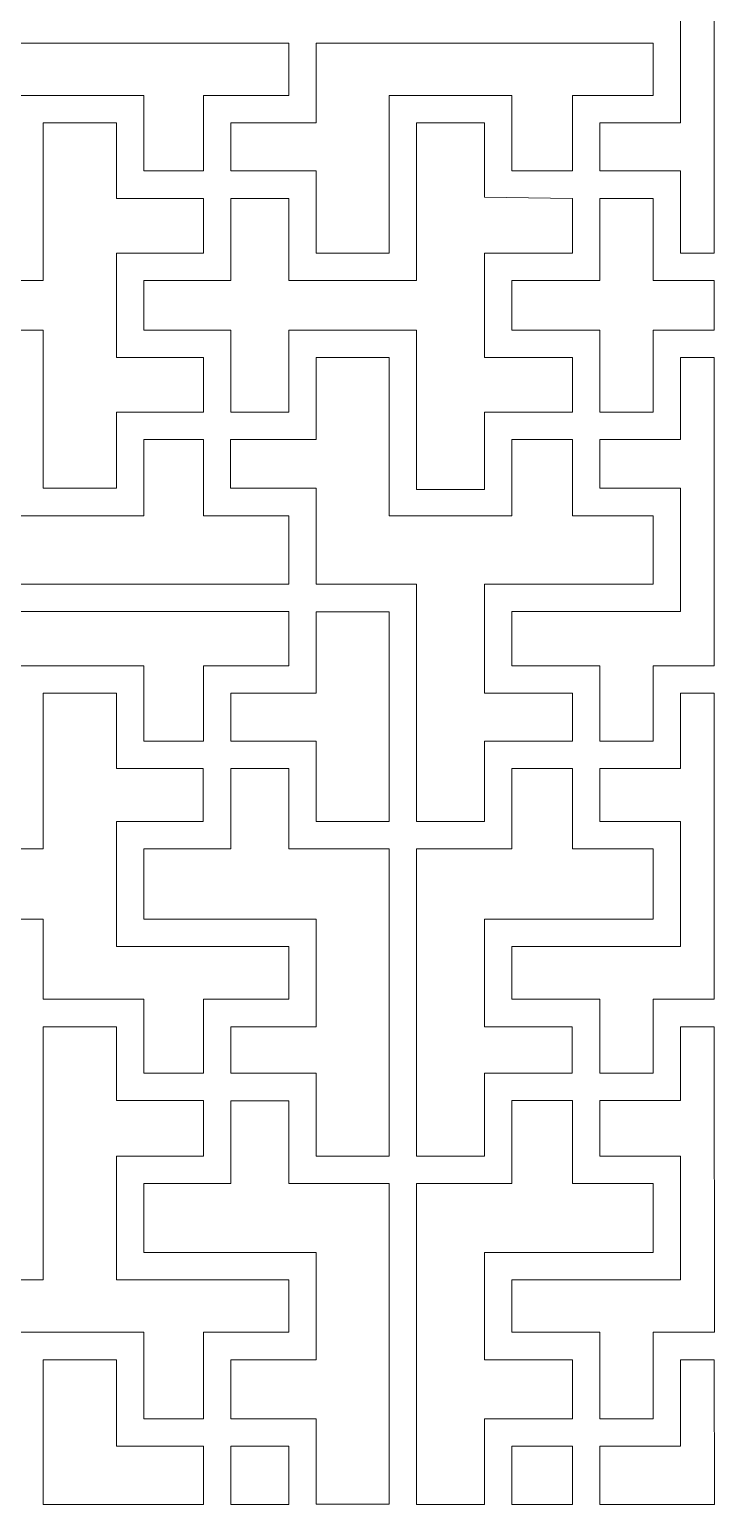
# Model space of a CAD drawing. Header units: centimetres. Extents: x -116 to 116, y -97 to 97.
# Drawn here: x -47.9 to -2.9, y -96.9 to 0 of the extents above; entities that cross this region are included whole.
import ezdxf

# ---------------------------------------------------------------- set-up
doc = ezdxf.new("R2010")
doc.units = ezdxf.units.CM
doc.header["$MEASUREMENT"] = 0
doc.layers.add('layer 1', color=7, linetype='Continuous')

msp = doc.modelspace()

# ---------------------------------------------------------------- linework, layer by layer
at = {"layer": 'layer 1', "color": 114, "lineweight": 9}
for points in [[(-34.66418, -96.86227), (-30.8483, -96.86227), (-30.8483, -93.03443), (-34.66418, -93.03443), (-34.66418, -96.86227)], [(-16.19037, -96.86227), (-12.21935, -96.86227), (-12.21935, -93.03363), (-16.19037, -93.03363), (-16.19037, -96.86227)]]:
    msp.add_lwpolyline(points, close=True, dxfattribs=at)
for points, knots in [([(-2.89913, -14.68334), (-2.89913, -14.68334), (-5.11092, -14.68334), (-5.11092, -14.68334), (-5.11092, -14.68334), (-5.11092, -14.68334), (-5.11087, -9.28919), (-5.11087, -9.28919), (-5.11087, -9.28919), (-5.11087, -9.28919), (-10.41869, -9.28919), (-10.41869, -9.28919), (-10.41869, -9.28919), (-10.41869, -9.28919), (-10.41869, -6.12421), (-10.41869, -6.12421), (-10.41869, -6.12421), (-10.41869, -6.12421), (-5.11088, -6.12421), (-5.11088, -6.12421), (-5.11088, -6.12421), (-5.11088, -6.12421), (-5.11088, 6.12421), (-5.11088, 6.12421), (-5.11088, 6.12421), (-5.11088, 6.12421), (-10.41869, 6.12421), (-10.41869, 6.12421), (-10.41869, 6.12421), (-10.41869, 6.12421), (-10.41869, 9.28919), (-10.41869, 9.28919), (-10.41869, 9.28919), (-10.41869, 9.28919), (-5.11087, 9.28919), (-5.11087, 9.28919), (-5.11087, 9.28919), (-5.11087, 9.28919), (-5.11092, 14.68334), (-5.11092, 14.68334), (-5.11092, 14.68334), (-5.11092, 14.68334), (-2.89913, 14.68334), (-2.89913, 14.68334), (-2.89913, 14.68334), (-2.89913, 14.68334), (-2.89913, -14.68334), (-2.89913, -14.68334)], [0, 0, 0, 0, 0.07692308, 0.07692308, 0.07692308, 0.07692308, 0.15384615, 0.15384615, 0.15384615, 0.15384615, 0.23076923, 0.23076923, 0.23076923, 0.23076923, 0.30769231, 0.30769231, 0.30769231, 0.30769231, 0.38461538, 0.38461538, 0.38461538, 0.38461538, 0.46153846, 0.46153846, 0.46153846, 0.46153846, 0.53846154, 0.53846154, 0.53846154, 0.53846154, 0.61538462, 0.61538462, 0.61538462, 0.61538462, 0.69230769, 0.69230769, 0.69230769, 0.69230769, 0.76923077, 0.76923077, 0.76923077, 0.76923077, 0.84615385, 0.84615385, 0.84615385, 0.84615385, 1, 1, 1, 1]), ([(-40.38308, -4.32546), (-40.38308, -4.32546), (-40.38308, -9.29035), (-40.38308, -9.29035), (-40.38308, -9.29035), (-40.38308, -9.29035), (-36.46489, -9.29035), (-36.46489, -9.29035), (-36.46489, -9.29035), (-36.46489, -9.29035), (-36.46489, -4.32546), (-36.46489, -4.32546), (-36.46489, -4.32546), (-36.46489, -4.32546), (-30.8483, -4.32546), (-30.8483, -4.32546), (-30.8483, -4.32546), (-30.8483, -4.32546), (-30.8483, -0.90215), (-30.8483, -0.90215), (-30.8483, -0.90215), (-30.8483, -0.90215), (-53.34497, -0.9), (-53.34497, -0.9), (-53.34497, -0.9), (-53.34497, -0.9), (-53.34497, -6.12422), (-53.34497, -6.12422), (-53.34497, -6.12422), (-53.34497, -6.12422), (-58.22515, -6.12421), (-58.22515, -6.12421), (-58.22515, -6.12421), (-58.22515, -6.12421), (-58.22515, -9.28967), (-58.22515, -9.28967), (-58.22515, -9.28967), (-58.22515, -9.28967), (-53.34467, -9.28967), (-53.34467, -9.28967), (-53.34467, -9.28967), (-53.34467, -9.28967), (-53.34497, -14.68383), (-53.34497, -14.68383), (-53.34497, -14.68383), (-53.34497, -14.68383), (-48.79451, -14.68383), (-48.79451, -14.68383), (-48.79451, -14.68383), (-48.79451, -14.68383), (-48.79452, -4.32546), (-48.79452, -4.32546), (-48.79452, -4.32546), (-48.79452, -4.32546), (-40.38308, -4.32546), (-40.38308, -4.32546)], [0, 0, 0, 0, 0.06666667, 0.06666667, 0.06666667, 0.06666667, 0.13333333, 0.13333333, 0.13333333, 0.13333333, 0.2, 0.2, 0.2, 0.2, 0.26666667, 0.26666667, 0.26666667, 0.26666667, 0.33333333, 0.33333333, 0.33333333, 0.33333333, 0.4, 0.4, 0.4, 0.4, 0.46666667, 0.46666667, 0.46666667, 0.46666667, 0.53333333, 0.53333333, 0.53333333, 0.53333333, 0.6, 0.6, 0.6, 0.6, 0.66666667, 0.66666667, 0.66666667, 0.66666667, 0.73333333, 0.73333333, 0.73333333, 0.73333333, 0.8, 0.8, 0.8, 0.8, 0.86666667, 0.86666667, 0.86666667, 0.86666667, 1, 1, 1, 1]), ([(-29.04709, -9.29035), (-29.04709, -9.29035), (-29.04709, -14.68383), (-29.04709, -14.68383), (-29.04709, -14.68383), (-29.04709, -14.68383), (-24.25603, -14.68383), (-24.25603, -14.68383), (-24.25603, -14.68383), (-24.25603, -14.68383), (-24.25604, -4.32546), (-24.25604, -4.32546), (-24.25604, -4.32546), (-24.25604, -4.32546), (-16.19037, -4.32546), (-16.19037, -4.32546), (-16.19037, -4.32546), (-16.19037, -4.32546), (-16.19048, -9.29035), (-16.19048, -9.29035), (-16.19048, -9.29035), (-16.19048, -9.29035), (-12.2188, -9.29035), (-12.2188, -9.29035), (-12.2188, -9.29035), (-12.2188, -9.29035), (-12.2188, -4.32546), (-12.2188, -4.32546), (-12.2188, -4.32546), (-12.2188, -4.32546), (-6.91108, -4.32546), (-6.91108, -4.32546), (-6.91108, -4.32546), (-6.91108, -4.32546), (-6.91108, -0.9), (-6.91108, -0.9), (-6.91108, -0.9), (-6.91108, -0.9), (-29.04709, -0.9), (-29.04709, -0.9), (-29.04709, -0.9), (-29.04709, -0.9), (-29.04709, -6.12472), (-29.04709, -6.12472), (-29.04709, -6.12472), (-29.04709, -6.12472), (-34.6644, -6.12472), (-34.6644, -6.12472), (-34.6644, -6.12472), (-34.6644, -6.12472), (-34.6644, -9.29035), (-34.6644, -9.29035), (-34.6644, -9.29035), (-34.6644, -9.29035), (-29.04709, -9.29035), (-29.04709, -9.29035)], [0, 0, 0, 0, 0.06666667, 0.06666667, 0.06666667, 0.06666667, 0.13333333, 0.13333333, 0.13333333, 0.13333333, 0.2, 0.2, 0.2, 0.2, 0.26666667, 0.26666667, 0.26666667, 0.26666667, 0.33333333, 0.33333333, 0.33333333, 0.33333333, 0.4, 0.4, 0.4, 0.4, 0.46666667, 0.46666667, 0.46666667, 0.46666667, 0.53333333, 0.53333333, 0.53333333, 0.53333333, 0.6, 0.6, 0.6, 0.6, 0.66666667, 0.66666667, 0.66666667, 0.66666667, 0.73333333, 0.73333333, 0.73333333, 0.73333333, 0.8, 0.8, 0.8, 0.8, 0.86666667, 0.86666667, 0.86666667, 0.86666667, 1, 1, 1, 1]), ([(-42.18315, -25.12748), (-42.18315, -25.12748), (-36.46396, -25.12813), (-36.46396, -25.12813), (-36.46396, -25.12813), (-36.46396, -25.12813), (-36.46396, -21.53408), (-36.46396, -21.53408), (-36.46396, -21.53408), (-36.46396, -21.53408), (-42.18315, -21.53408), (-42.18315, -21.53408), (-42.18315, -21.53408), (-42.18315, -21.53408), (-42.18315, -14.68276), (-42.18315, -14.68276), (-42.18315, -14.68276), (-42.18315, -14.68276), (-36.46424, -14.68276), (-36.46424, -14.68276), (-36.46424, -14.68276), (-36.46424, -14.68276), (-36.46424, -11.08953), (-36.46424, -11.08953), (-36.46424, -11.08953), (-36.46424, -11.08953), (-42.18315, -11.08953), (-42.18315, -11.08953), (-42.18315, -11.08953), (-42.18315, -11.08953), (-42.18315, -6.12448), (-42.18315, -6.12448), (-42.18315, -6.12448), (-42.18315, -6.12448), (-46.99279, -6.12448), (-46.99279, -6.12448), (-46.99279, -6.12448), (-46.99279, -6.12448), (-46.99279, -16.48374), (-46.99279, -16.48374), (-46.99279, -16.48374), (-46.99279, -16.48374), (-55.14454, -16.48374), (-55.14454, -16.48374), (-55.14454, -16.48374), (-55.14454, -16.48374), (-55.14454, -11.09535), (-55.14454, -11.09535), (-55.14454, -11.09535), (-55.14454, -11.09535), (-58.22491, -11.09535), (-58.22491, -11.09535), (-58.22491, -11.09535), (-58.22491, -11.09535), (-58.22457, -16.48374), (-58.22457, -16.48374), (-58.22457, -16.48374), (-58.22457, -16.48374), (-63.99467, -16.48374), (-63.99467, -16.48374), (-63.99467, -16.48374), (-63.99467, -16.48374), (-63.99467, -19.73465), (-63.99467, -19.73465), (-63.99467, -19.73465), (-63.99467, -19.73465), (-58.22491, -19.73415), (-58.22491, -19.73415), (-58.22491, -19.73415), (-58.22491, -19.73415), (-58.22491, -25.13015), (-58.22491, -25.13015), (-58.22491, -25.13015), (-58.22491, -25.13015), (-55.14454, -25.13015), (-55.14454, -25.13015), (-55.14454, -25.13015), (-55.14454, -25.13015), (-55.14454, -19.73414), (-55.14454, -19.73414), (-55.14454, -19.73414), (-55.14454, -19.73414), (-46.99228, -19.73465), (-46.99228, -19.73465), (-46.99228, -19.73465), (-46.99228, -19.73465), (-46.99279, -30.12958), (-46.99279, -30.12958), (-46.99279, -30.12958), (-46.99279, -30.12958), (-42.18315, -30.12958), (-42.18315, -30.12958), (-42.18315, -30.12958), (-42.18315, -30.12958), (-42.18315, -25.12748), (-42.18315, -25.12748)], [0, 0, 0, 0, 0.04, 0.04, 0.04, 0.04, 0.08, 0.08, 0.08, 0.08, 0.12, 0.12, 0.12, 0.12, 0.16, 0.16, 0.16, 0.16, 0.2, 0.2, 0.2, 0.2, 0.24, 0.24, 0.24, 0.24, 0.28, 0.28, 0.28, 0.28, 0.32, 0.32, 0.32, 0.32, 0.36, 0.36, 0.36, 0.36, 0.4, 0.4, 0.4, 0.4, 0.44, 0.44, 0.44, 0.44, 0.48, 0.48, 0.48, 0.48, 0.52, 0.52, 0.52, 0.52, 0.56, 0.56, 0.56, 0.56, 0.6, 0.6, 0.6, 0.6, 0.64, 0.64, 0.64, 0.64, 0.68, 0.68, 0.68, 0.68, 0.72, 0.72, 0.72, 0.72, 0.76, 0.76, 0.76, 0.76, 0.8, 0.8, 0.8, 0.8, 0.84, 0.84, 0.84, 0.84, 0.88, 0.88, 0.88, 0.88, 0.92, 0.92, 0.92, 0.92, 1, 1, 1, 1]), ([(-17.99047, -11.00841), (-17.99047, -11.00841), (-12.22085, -11.08874), (-12.22085, -11.08874), (-12.22085, -11.08874), (-12.22085, -11.08874), (-12.22085, -14.68541), (-12.22085, -14.68541), (-12.22085, -14.68541), (-12.22085, -14.68541), (-17.99047, -14.68832), (-17.99047, -14.68832), (-17.99047, -14.68832), (-17.99047, -14.68832), (-17.99047, -21.53473), (-17.99047, -21.53473), (-17.99047, -21.53473), (-17.99047, -21.53473), (-12.21813, -21.53473), (-12.21813, -21.53473), (-12.21813, -21.53473), (-12.21813, -21.53473), (-12.21813, -25.12801), (-12.21813, -25.12801), (-12.21813, -25.12801), (-12.21813, -25.12801), (-17.99048, -25.12801), (-17.99048, -25.12801), (-17.99048, -25.12801), (-17.99048, -25.12801), (-17.99047, -30.19745), (-17.99047, -30.19745), (-17.99047, -30.19745), (-17.99047, -30.19745), (-22.45658, -30.19745), (-22.45658, -30.19745), (-22.45658, -30.19745), (-22.45658, -30.19745), (-22.45587, -19.73487), (-22.45587, -19.73487), (-22.45587, -19.73487), (-22.45587, -19.73487), (-30.84827, -19.73415), (-30.84827, -19.73415), (-30.84827, -19.73415), (-30.84827, -19.73415), (-30.85013, -25.12921), (-30.85013, -25.12921), (-30.85013, -25.12921), (-30.85013, -25.12921), (-34.66364, -25.12921), (-34.66364, -25.12921), (-34.66364, -25.12921), (-34.66364, -25.12921), (-34.66364, -19.73487), (-34.66364, -19.73487), (-34.66364, -19.73487), (-34.66364, -19.73487), (-40.38409, -19.73487), (-40.38409, -19.73487), (-40.38409, -19.73487), (-40.38409, -19.73487), (-40.38409, -16.4832), (-40.38409, -16.4832), (-40.38409, -16.4832), (-40.38409, -16.4832), (-34.66364, -16.4832), (-34.66364, -16.4832), (-34.66364, -16.4832), (-34.66364, -16.4832), (-34.66364, -11.08874), (-34.66364, -11.08874), (-34.66364, -11.08874), (-34.66364, -11.08874), (-30.85013, -11.08874), (-30.85013, -11.08874), (-30.85013, -11.08874), (-30.85013, -11.08874), (-30.85013, -16.48321), (-30.85013, -16.48321), (-30.85013, -16.48321), (-30.85013, -16.48321), (-22.45586, -16.4832), (-22.45586, -16.4832), (-22.45586, -16.4832), (-22.45586, -16.4832), (-22.45658, -6.12448), (-22.45658, -6.12448), (-22.45658, -6.12448), (-22.45658, -6.12448), (-17.99047, -6.12448), (-17.99047, -6.12448), (-17.99047, -6.12448), (-17.99047, -6.12448), (-17.99047, -11.00841), (-17.99047, -11.00841)], [0, 0, 0, 0, 0.04, 0.04, 0.04, 0.04, 0.08, 0.08, 0.08, 0.08, 0.12, 0.12, 0.12, 0.12, 0.16, 0.16, 0.16, 0.16, 0.2, 0.2, 0.2, 0.2, 0.24, 0.24, 0.24, 0.24, 0.28, 0.28, 0.28, 0.28, 0.32, 0.32, 0.32, 0.32, 0.36, 0.36, 0.36, 0.36, 0.4, 0.4, 0.4, 0.4, 0.44, 0.44, 0.44, 0.44, 0.48, 0.48, 0.48, 0.48, 0.52, 0.52, 0.52, 0.52, 0.56, 0.56, 0.56, 0.56, 0.6, 0.6, 0.6, 0.6, 0.64, 0.64, 0.64, 0.64, 0.68, 0.68, 0.68, 0.68, 0.72, 0.72, 0.72, 0.72, 0.76, 0.76, 0.76, 0.76, 0.8, 0.8, 0.8, 0.8, 0.84, 0.84, 0.84, 0.84, 0.88, 0.88, 0.88, 0.88, 0.92, 0.92, 0.92, 0.92, 1, 1, 1, 1]), ([(-10.41817, -16.48309), (-10.41817, -16.48309), (-10.41817, -11.09068), (-10.41817, -11.09068), (-10.41817, -11.09068), (-10.41817, -11.09068), (-6.91093, -11.09068), (-6.91093, -11.09068), (-6.91093, -11.09068), (-6.91093, -11.09068), (-6.91093, -16.48309), (-6.91093, -16.48309), (-6.91093, -16.48309), (-6.91093, -16.48309), (-2.89913, -16.48309), (-2.89913, -16.48309), (-2.89913, -16.48309), (-2.89913, -16.48309), (-2.89913, -19.73465), (-2.89913, -19.73465), (-2.89913, -19.73465), (-2.89913, -19.73465), (-6.91093, -19.73414), (-6.91093, -19.73414), (-6.91093, -19.73414), (-6.91093, -19.73414), (-6.91093, -25.12801), (-6.91093, -25.12801), (-6.91093, -25.12801), (-6.91093, -25.12801), (-10.41817, -25.12801), (-10.41817, -25.12801), (-10.41817, -25.12801), (-10.41817, -25.12801), (-10.41817, -19.73413), (-10.41817, -19.73413), (-10.41817, -19.73413), (-10.41817, -19.73413), (-16.18929, -19.73465), (-16.18929, -19.73465), (-16.18929, -19.73465), (-16.18929, -19.73465), (-16.18929, -16.48309), (-16.18929, -16.48309), (-16.18929, -16.48309), (-16.18929, -16.48309), (-10.41817, -16.48309), (-10.41817, -16.48309)], [0, 0, 0, 0, 0.07692308, 0.07692308, 0.07692308, 0.07692308, 0.15384615, 0.15384615, 0.15384615, 0.15384615, 0.23076923, 0.23076923, 0.23076923, 0.23076923, 0.30769231, 0.30769231, 0.30769231, 0.30769231, 0.38461538, 0.38461538, 0.38461538, 0.38461538, 0.46153846, 0.46153846, 0.46153846, 0.46153846, 0.53846154, 0.53846154, 0.53846154, 0.53846154, 0.61538462, 0.61538462, 0.61538462, 0.61538462, 0.69230769, 0.69230769, 0.69230769, 0.69230769, 0.76923077, 0.76923077, 0.76923077, 0.76923077, 0.84615385, 0.84615385, 0.84615385, 0.84615385, 1, 1, 1, 1]), ([(-40.38195, -31.92729), (-40.38195, -31.92729), (-40.38195, -26.9276), (-40.38195, -26.9276), (-40.38195, -26.9276), (-40.38195, -26.9276), (-36.46489, -26.9276), (-36.46489, -26.9276), (-36.46489, -26.9276), (-36.46489, -26.9276), (-36.46489, -31.92729), (-36.46489, -31.92729), (-36.46489, -31.92729), (-36.46489, -31.92729), (-30.8483, -31.92729), (-30.8483, -31.92729), (-30.8483, -31.92729), (-30.8483, -31.92729), (-30.8483, -36.42882), (-30.8483, -36.42882), (-30.8483, -36.42882), (-30.8483, -36.42882), (-53.34497, -36.42882), (-53.34497, -36.42882), (-53.34497, -36.42882), (-53.34497, -36.42882), (-53.34497, -30.12719), (-53.34497, -30.12719), (-53.34497, -30.12719), (-53.34497, -30.12719), (-58.22483, -30.12739), (-58.22483, -30.12739), (-58.22483, -30.12739), (-58.22483, -30.12739), (-58.22483, -26.92759), (-58.22483, -26.92759), (-58.22483, -26.92759), (-58.22483, -26.92759), (-53.34497, -26.92759), (-53.34497, -26.92759), (-53.34497, -26.92759), (-53.34497, -26.92759), (-53.34497, -21.53473), (-53.34497, -21.53473), (-53.34497, -21.53473), (-53.34497, -21.53473), (-48.79282, -21.53473), (-48.79282, -21.53473), (-48.79282, -21.53473), (-48.79282, -21.53473), (-48.79282, -31.92728), (-48.79282, -31.92728), (-48.79282, -31.92728), (-48.79282, -31.92728), (-40.38195, -31.92729), (-40.38195, -31.92729)], [0, 0, 0, 0, 0.06666667, 0.06666667, 0.06666667, 0.06666667, 0.13333333, 0.13333333, 0.13333333, 0.13333333, 0.2, 0.2, 0.2, 0.2, 0.26666667, 0.26666667, 0.26666667, 0.26666667, 0.33333333, 0.33333333, 0.33333333, 0.33333333, 0.4, 0.4, 0.4, 0.4, 0.46666667, 0.46666667, 0.46666667, 0.46666667, 0.53333333, 0.53333333, 0.53333333, 0.53333333, 0.6, 0.6, 0.6, 0.6, 0.66666667, 0.66666667, 0.66666667, 0.66666667, 0.73333333, 0.73333333, 0.73333333, 0.73333333, 0.8, 0.8, 0.8, 0.8, 0.86666667, 0.86666667, 0.86666667, 0.86666667, 1, 1, 1, 1]), ([(-12.21934, -31.92757), (-12.21934, -31.92757), (-12.21934, -26.92625), (-12.21934, -26.92625), (-12.21934, -26.92625), (-12.21934, -26.92625), (-16.19036, -26.92625), (-16.19036, -26.92625), (-16.19036, -26.92625), (-16.19036, -26.92625), (-16.19036, -31.92756), (-16.19036, -31.92756), (-16.19036, -31.92756), (-16.19036, -31.92756), (-24.25657, -31.92755), (-24.25657, -31.92755), (-24.25657, -31.92755), (-24.25657, -31.92755), (-24.25657, -21.53366), (-24.25657, -21.53366), (-24.25657, -21.53366), (-24.25657, -21.53366), (-29.04923, -21.53366), (-29.04923, -21.53366), (-29.04923, -21.53366), (-29.04923, -21.53366), (-29.04923, -26.92787), (-29.04923, -26.92787), (-29.04923, -26.92787), (-29.04923, -26.92787), (-34.67365, -26.92786), (-34.67365, -26.92786), (-34.67365, -26.92786), (-34.67365, -26.92786), (-34.67365, -30.12744), (-34.67365, -30.12744), (-34.67365, -30.12744), (-34.67365, -30.12744), (-29.04923, -30.12719), (-29.04923, -30.12719), (-29.04923, -30.12719), (-29.04923, -30.12719), (-29.04923, -36.42882), (-29.04923, -36.42882), (-29.04923, -36.42882), (-29.04923, -36.42882), (-22.45593, -36.42816), (-22.45593, -36.42816), (-22.45593, -36.42816), (-22.45593, -36.42816), (-22.45593, -52.01177), (-22.45593, -52.01177), (-22.45593, -52.01177), (-22.45593, -52.01177), (-17.99047, -52.01177), (-17.99047, -52.01177), (-17.99047, -52.01177), (-17.99047, -52.01177), (-17.99047, -46.73579), (-17.99047, -46.73579), (-17.99047, -46.73579), (-17.99047, -46.73579), (-12.2188, -46.73752), (-12.2188, -46.73752), (-12.2188, -46.73752), (-12.2188, -46.73752), (-12.2188, -43.58759), (-12.2188, -43.58759), (-12.2188, -43.58759), (-12.2188, -43.58759), (-17.99047, -43.58759), (-17.99047, -43.58759), (-17.99047, -43.58759), (-17.99047, -43.58759), (-17.99047, -36.42815), (-17.99047, -36.42815), (-17.99047, -36.42815), (-17.99047, -36.42815), (-6.91035, -36.42856), (-6.91035, -36.42856), (-6.91035, -36.42856), (-6.91035, -36.42856), (-6.91035, -31.92756), (-6.91035, -31.92756), (-6.91035, -31.92756), (-6.91035, -31.92756), (-12.21934, -31.92757), (-12.21934, -31.92757)], [0, 0, 0, 0, 0.04347826, 0.04347826, 0.04347826, 0.04347826, 0.08695652, 0.08695652, 0.08695652, 0.08695652, 0.13043478, 0.13043478, 0.13043478, 0.13043478, 0.17391304, 0.17391304, 0.17391304, 0.17391304, 0.2173913, 0.2173913, 0.2173913, 0.2173913, 0.26086957, 0.26086957, 0.26086957, 0.26086957, 0.30434783, 0.30434783, 0.30434783, 0.30434783, 0.34782609, 0.34782609, 0.34782609, 0.34782609, 0.39130435, 0.39130435, 0.39130435, 0.39130435, 0.43478261, 0.43478261, 0.43478261, 0.43478261, 0.47826087, 0.47826087, 0.47826087, 0.47826087, 0.52173913, 0.52173913, 0.52173913, 0.52173913, 0.56521739, 0.56521739, 0.56521739, 0.56521739, 0.60869565, 0.60869565, 0.60869565, 0.60869565, 0.65217391, 0.65217391, 0.65217391, 0.65217391, 0.69565217, 0.69565217, 0.69565217, 0.69565217, 0.73913043, 0.73913043, 0.73913043, 0.73913043, 0.7826087, 0.7826087, 0.7826087, 0.7826087, 0.82608696, 0.82608696, 0.82608696, 0.82608696, 0.86956522, 0.86956522, 0.86956522, 0.86956522, 0.91304348, 0.91304348, 0.91304348, 0.91304348, 1, 1, 1, 1]), ([(-10.41868, -41.78875), (-10.41868, -41.78875), (-10.41869, -46.73644), (-10.41869, -46.73644), (-10.41869, -46.73644), (-10.41869, -46.73644), (-6.91093, -46.73644), (-6.91093, -46.73644), (-6.91093, -46.73644), (-6.91093, -46.73644), (-6.91094, -41.78875), (-6.91094, -41.78875), (-6.91094, -41.78875), (-6.91094, -41.78875), (-2.89885, -41.78875), (-2.89885, -41.78875), (-2.89885, -41.78875), (-2.89885, -41.78875), (-2.90018, -21.53581), (-2.90018, -21.53581), (-2.90018, -21.53581), (-2.90018, -21.53581), (-5.11091, -21.53581), (-5.11091, -21.53581), (-5.11091, -21.53581), (-5.11091, -21.53581), (-5.11091, -26.92786), (-5.11091, -26.92786), (-5.11091, -26.92786), (-5.11091, -26.92786), (-10.41872, -26.92786), (-10.41872, -26.92786), (-10.41872, -26.92786), (-10.41872, -26.92786), (-10.41872, -30.12744), (-10.41872, -30.12744), (-10.41872, -30.12744), (-10.41872, -30.12744), (-5.11088, -30.12744), (-5.11088, -30.12744), (-5.11088, -30.12744), (-5.11088, -30.12744), (-5.11086, -38.22841), (-5.11086, -38.22841), (-5.11086, -38.22841), (-5.11086, -38.22841), (-16.19037, -38.22841), (-16.19037, -38.22841), (-16.19037, -38.22841), (-16.19037, -38.22841), (-16.19037, -41.78875), (-16.19037, -41.78875), (-16.19037, -41.78875), (-16.19037, -41.78875), (-10.41868, -41.78875), (-10.41868, -41.78875)], [0, 0, 0, 0, 0.06666667, 0.06666667, 0.06666667, 0.06666667, 0.13333333, 0.13333333, 0.13333333, 0.13333333, 0.2, 0.2, 0.2, 0.2, 0.26666667, 0.26666667, 0.26666667, 0.26666667, 0.33333333, 0.33333333, 0.33333333, 0.33333333, 0.4, 0.4, 0.4, 0.4, 0.46666667, 0.46666667, 0.46666667, 0.46666667, 0.53333333, 0.53333333, 0.53333333, 0.53333333, 0.6, 0.6, 0.6, 0.6, 0.66666667, 0.66666667, 0.66666667, 0.66666667, 0.73333333, 0.73333333, 0.73333333, 0.73333333, 0.8, 0.8, 0.8, 0.8, 0.86666667, 0.86666667, 0.86666667, 0.86666667, 1, 1, 1, 1]), ([(-53.34341, -46.73706), (-53.34341, -46.73706), (-58.22456, -46.73706), (-58.22456, -46.73706), (-58.22456, -46.73706), (-58.22456, -46.73706), (-58.22456, -43.58798), (-58.22456, -43.58798), (-58.22456, -43.58798), (-58.22456, -43.58798), (-53.3434, -43.58799), (-53.3434, -43.58799), (-53.3434, -43.58799), (-53.3434, -43.58799), (-53.3434, -38.22868), (-53.3434, -38.22868), (-53.3434, -38.22868), (-53.3434, -38.22868), (-30.84801, -38.22868), (-30.84801, -38.22868), (-30.84801, -38.22868), (-30.84801, -38.22868), (-30.84801, -41.78875), (-30.84801, -41.78875), (-30.84801, -41.78875), (-30.84801, -41.78875), (-36.46396, -41.78747), (-36.46396, -41.78747), (-36.46396, -41.78747), (-36.46396, -41.78747), (-36.46396, -46.73644), (-36.46396, -46.73644), (-36.46396, -46.73644), (-36.46396, -46.73644), (-40.38255, -46.73644), (-40.38255, -46.73644), (-40.38255, -46.73644), (-40.38255, -46.73644), (-40.38254, -41.78875), (-40.38254, -41.78875), (-40.38254, -41.78875), (-40.38254, -41.78875), (-48.79451, -41.78747), (-48.79451, -41.78747), (-48.79451, -41.78747), (-48.79451, -41.78747), (-48.79451, -52.01069), (-48.79451, -52.01069), (-48.79451, -52.01069), (-48.79451, -52.01069), (-53.3434, -52.01069), (-53.3434, -52.01069), (-53.3434, -52.01069), (-53.3434, -52.01069), (-53.34341, -46.73706), (-53.34341, -46.73706)], [0, 0, 0, 0, 0.06666667, 0.06666667, 0.06666667, 0.06666667, 0.13333333, 0.13333333, 0.13333333, 0.13333333, 0.2, 0.2, 0.2, 0.2, 0.26666667, 0.26666667, 0.26666667, 0.26666667, 0.33333333, 0.33333333, 0.33333333, 0.33333333, 0.4, 0.4, 0.4, 0.4, 0.46666667, 0.46666667, 0.46666667, 0.46666667, 0.53333333, 0.53333333, 0.53333333, 0.53333333, 0.6, 0.6, 0.6, 0.6, 0.66666667, 0.66666667, 0.66666667, 0.66666667, 0.73333333, 0.73333333, 0.73333333, 0.73333333, 0.8, 0.8, 0.8, 0.8, 0.86666667, 0.86666667, 0.86666667, 0.86666667, 1, 1, 1, 1]), ([(-29.04791, -46.73572), (-29.04791, -46.73572), (-29.04791, -52.01177), (-29.04791, -52.01177), (-29.04791, -52.01177), (-29.04791, -52.01177), (-24.2558, -52.01177), (-24.2558, -52.01177), (-24.2558, -52.01177), (-24.2558, -52.01177), (-24.2558, -38.23137), (-24.2558, -38.23137), (-24.2558, -38.23137), (-24.2558, -38.23137), (-29.04791, -38.23137), (-29.04791, -38.23137), (-29.04791, -38.23137), (-29.04791, -38.23137), (-29.04791, -43.58908), (-29.04791, -43.58908), (-29.04791, -43.58908), (-29.04791, -43.58908), (-34.6644, -43.58908), (-34.6644, -43.58908), (-34.6644, -43.58908), (-34.6644, -43.58908), (-34.6644, -46.73572), (-34.6644, -46.73572), (-34.6644, -46.73572), (-34.6644, -46.73572), (-29.04791, -46.73572), (-29.04791, -46.73572)], [0, 0, 0, 0, 0.11111111, 0.11111111, 0.11111111, 0.11111111, 0.22222222, 0.22222222, 0.22222222, 0.22222222, 0.33333333, 0.33333333, 0.33333333, 0.33333333, 0.44444444, 0.44444444, 0.44444444, 0.44444444, 0.55555556, 0.55555556, 0.55555556, 0.55555556, 0.66666667, 0.66666667, 0.66666667, 0.66666667, 0.77777778, 0.77777778, 0.77777778, 0.77777778, 1, 1, 1, 1]), ([(-46.99042, -53.81104), (-46.99042, -53.81104), (-55.14477, -53.81103), (-55.14477, -53.81103), (-55.14477, -53.81103), (-55.14477, -53.81103), (-55.14477, -48.53679), (-55.14477, -48.53679), (-55.14477, -48.53679), (-55.14477, -48.53679), (-58.22408, -48.53679), (-58.22408, -48.53679), (-58.22408, -48.53679), (-58.22408, -48.53679), (-58.22408, -53.81103), (-58.22408, -53.81103), (-58.22408, -53.81103), (-58.22408, -53.81103), (-63.99929, -53.81103), (-63.99929, -53.81103), (-63.99929, -53.81103), (-63.99929, -53.81103), (-63.99929, -58.41923), (-63.99929, -58.41923), (-63.99929, -58.41923), (-63.99929, -58.41923), (-46.99042, -58.4191), (-46.99042, -58.4191), (-46.99042, -58.4191), (-46.99042, -58.4191), (-46.99042, -63.68829), (-46.99042, -63.68829), (-46.99042, -63.68829), (-46.99042, -63.68829), (-40.38309, -63.6869), (-40.38309, -63.6869), (-40.38309, -63.6869), (-40.38309, -63.6869), (-40.38309, -68.54162), (-40.38309, -68.54162), (-40.38309, -68.54162), (-40.38309, -68.54162), (-36.4642, -68.54162), (-36.4642, -68.54162), (-36.4642, -68.54162), (-36.4642, -68.54162), (-36.46421, -63.68829), (-36.46421, -63.68829), (-36.46421, -63.68829), (-36.46421, -63.68829), (-30.84798, -63.68829), (-30.84798, -63.68829), (-30.84798, -63.68829), (-30.84798, -63.68829), (-30.84798, -60.21935), (-30.84798, -60.21935), (-30.84798, -60.21935), (-30.84798, -60.21935), (-42.18287, -60.21934), (-42.18287, -60.21934), (-42.18287, -60.21934), (-42.18287, -60.21934), (-42.18306, -52.01069), (-42.18306, -52.01069), (-42.18306, -52.01069), (-42.18306, -52.01069), (-36.47125, -52.01069), (-36.47125, -52.01069), (-36.47125, -52.01069), (-36.47125, -52.01069), (-36.47125, -48.536), (-36.47125, -48.536), (-36.47125, -48.536), (-36.47125, -48.536), (-42.18307, -48.536), (-42.18307, -48.536), (-42.18307, -48.536), (-42.18307, -48.536), (-42.18287, -43.58908), (-42.18287, -43.58908), (-42.18287, -43.58908), (-42.18287, -43.58908), (-46.99042, -43.58908), (-46.99042, -43.58908), (-46.99042, -43.58908), (-46.99042, -43.58908), (-46.99042, -53.81104), (-46.99042, -53.81104)], [0, 0, 0, 0, 0.04347826, 0.04347826, 0.04347826, 0.04347826, 0.08695652, 0.08695652, 0.08695652, 0.08695652, 0.13043478, 0.13043478, 0.13043478, 0.13043478, 0.17391304, 0.17391304, 0.17391304, 0.17391304, 0.2173913, 0.2173913, 0.2173913, 0.2173913, 0.26086957, 0.26086957, 0.26086957, 0.26086957, 0.30434783, 0.30434783, 0.30434783, 0.30434783, 0.34782609, 0.34782609, 0.34782609, 0.34782609, 0.39130435, 0.39130435, 0.39130435, 0.39130435, 0.43478261, 0.43478261, 0.43478261, 0.43478261, 0.47826087, 0.47826087, 0.47826087, 0.47826087, 0.52173913, 0.52173913, 0.52173913, 0.52173913, 0.56521739, 0.56521739, 0.56521739, 0.56521739, 0.60869565, 0.60869565, 0.60869565, 0.60869565, 0.65217391, 0.65217391, 0.65217391, 0.65217391, 0.69565217, 0.69565217, 0.69565217, 0.69565217, 0.73913043, 0.73913043, 0.73913043, 0.73913043, 0.7826087, 0.7826087, 0.7826087, 0.7826087, 0.82608696, 0.82608696, 0.82608696, 0.82608696, 0.86956522, 0.86956522, 0.86956522, 0.86956522, 0.91304348, 0.91304348, 0.91304348, 0.91304348, 1, 1, 1, 1]), ([(-5.11128, -48.53585), (-5.11128, -48.53585), (-10.41798, -48.53584), (-10.41798, -48.53584), (-10.41798, -48.53584), (-10.41798, -48.53584), (-10.41798, -52.01069), (-10.41798, -52.01069), (-10.41798, -52.01069), (-10.41798, -52.01069), (-5.11128, -52.01051), (-5.11128, -52.01051), (-5.11128, -52.01051), (-5.11128, -52.01051), (-5.11126, -60.21962), (-5.11126, -60.21962), (-5.11126, -60.21962), (-5.11126, -60.21962), (-16.1909, -60.21962), (-16.1909, -60.21962), (-16.1909, -60.21962), (-16.1909, -60.21962), (-16.1909, -63.68816), (-16.1909, -63.68816), (-16.1909, -63.68816), (-16.1909, -63.68816), (-10.4187, -63.68816), (-10.4187, -63.68816), (-10.4187, -63.68816), (-10.4187, -63.68816), (-10.4187, -68.54579), (-10.4187, -68.54579), (-10.4187, -68.54579), (-10.4187, -68.54579), (-6.91108, -68.54579), (-6.91108, -68.54579), (-6.91108, -68.54579), (-6.91108, -68.54579), (-6.91108, -63.68816), (-6.91108, -63.68816), (-6.91108, -63.68816), (-6.91108, -63.68816), (-2.89886, -63.68816), (-2.89886, -63.68816), (-2.89886, -63.68816), (-2.89886, -63.68816), (-2.89885, -43.58959), (-2.89885, -43.58959), (-2.89885, -43.58959), (-2.89885, -43.58959), (-5.11128, -43.58959), (-5.11128, -43.58959), (-5.11128, -43.58959), (-5.11128, -43.58959), (-5.11128, -48.53585), (-5.11128, -48.53585)], [0, 0, 0, 0, 0.06666667, 0.06666667, 0.06666667, 0.06666667, 0.13333333, 0.13333333, 0.13333333, 0.13333333, 0.2, 0.2, 0.2, 0.2, 0.26666667, 0.26666667, 0.26666667, 0.26666667, 0.33333333, 0.33333333, 0.33333333, 0.33333333, 0.4, 0.4, 0.4, 0.4, 0.46666667, 0.46666667, 0.46666667, 0.46666667, 0.53333333, 0.53333333, 0.53333333, 0.53333333, 0.6, 0.6, 0.6, 0.6, 0.66666667, 0.66666667, 0.66666667, 0.66666667, 0.73333333, 0.73333333, 0.73333333, 0.73333333, 0.8, 0.8, 0.8, 0.8, 0.86666667, 0.86666667, 0.86666667, 0.86666667, 1, 1, 1, 1]), ([(-29.04807, -58.42036), (-29.04807, -58.42036), (-29.04808, -65.48761), (-29.04808, -65.48761), (-29.04808, -65.48761), (-29.04808, -65.48761), (-34.66421, -65.48761), (-34.66421, -65.48761), (-34.66421, -65.48761), (-34.66421, -65.48761), (-34.66421, -68.54108), (-34.66421, -68.54108), (-34.66421, -68.54108), (-34.66421, -68.54108), (-29.04816, -68.54095), (-29.04816, -68.54095), (-29.04816, -68.54095), (-29.04816, -68.54095), (-29.04816, -73.98309), (-29.04816, -73.98309), (-29.04816, -73.98309), (-29.04816, -73.98309), (-24.256, -73.98309), (-24.256, -73.98309), (-24.256, -73.98309), (-24.256, -73.98309), (-24.256, -53.81403), (-24.256, -53.81403), (-24.256, -53.81403), (-24.256, -53.81403), (-30.85013, -53.81404), (-30.85013, -53.81404), (-30.85013, -53.81404), (-30.85013, -53.81404), (-30.85013, -48.53746), (-30.85013, -48.53746), (-30.85013, -48.53746), (-30.85013, -48.53746), (-34.6644, -48.53746), (-34.6644, -48.53746), (-34.6644, -48.53746), (-34.6644, -48.53746), (-34.66418, -53.81403), (-34.66418, -53.81403), (-34.66418, -53.81403), (-34.66418, -53.81403), (-40.38362, -53.81403), (-40.38362, -53.81403), (-40.38362, -53.81403), (-40.38362, -53.81403), (-40.38362, -58.42036), (-40.38362, -58.42036), (-40.38362, -58.42036), (-40.38362, -58.42036), (-29.04807, -58.42036), (-29.04807, -58.42036)], [0, 0, 0, 0, 0.06666667, 0.06666667, 0.06666667, 0.06666667, 0.13333333, 0.13333333, 0.13333333, 0.13333333, 0.2, 0.2, 0.2, 0.2, 0.26666667, 0.26666667, 0.26666667, 0.26666667, 0.33333333, 0.33333333, 0.33333333, 0.33333333, 0.4, 0.4, 0.4, 0.4, 0.46666667, 0.46666667, 0.46666667, 0.46666667, 0.53333333, 0.53333333, 0.53333333, 0.53333333, 0.6, 0.6, 0.6, 0.6, 0.66666667, 0.66666667, 0.66666667, 0.66666667, 0.73333333, 0.73333333, 0.73333333, 0.73333333, 0.8, 0.8, 0.8, 0.8, 0.86666667, 0.86666667, 0.86666667, 0.86666667, 1, 1, 1, 1]), ([(-16.19037, -53.81104), (-16.19037, -53.81104), (-16.19037, -48.53638), (-16.19037, -48.53638), (-16.19037, -48.53638), (-16.19037, -48.53638), (-12.21871, -48.53638), (-12.21871, -48.53638), (-12.21871, -48.53638), (-12.21871, -48.53638), (-12.21879, -53.81103), (-12.21879, -53.81103), (-12.21879, -53.81103), (-12.21879, -53.81103), (-6.91186, -53.81103), (-6.91186, -53.81103), (-6.91186, -53.81103), (-6.91186, -53.81103), (-6.91186, -58.41923), (-6.91186, -58.41923), (-6.91186, -58.41923), (-6.91186, -58.41923), (-17.98942, -58.41909), (-17.98942, -58.41909), (-17.98942, -58.41909), (-17.98942, -58.41909), (-17.99034, -65.48707), (-17.99034, -65.48707), (-17.99034, -65.48707), (-17.99034, -65.48707), (-12.22933, -65.48707), (-12.22933, -65.48707), (-12.22933, -65.48707), (-12.22933, -65.48707), (-12.22933, -68.54162), (-12.22933, -68.54162), (-12.22933, -68.54162), (-12.22933, -68.54162), (-17.98942, -68.54095), (-17.98942, -68.54095), (-17.98942, -68.54095), (-17.98942, -68.54095), (-17.98942, -73.98208), (-17.98942, -73.98208), (-17.98942, -73.98208), (-17.98942, -73.98208), (-22.45551, -73.98208), (-22.45551, -73.98208), (-22.45551, -73.98208), (-22.45551, -73.98208), (-22.45551, -53.8121), (-22.45551, -53.8121), (-22.45551, -53.8121), (-22.45551, -53.8121), (-16.19037, -53.81104), (-16.19037, -53.81104)], [0, 0, 0, 0, 0.06666667, 0.06666667, 0.06666667, 0.06666667, 0.13333333, 0.13333333, 0.13333333, 0.13333333, 0.2, 0.2, 0.2, 0.2, 0.26666667, 0.26666667, 0.26666667, 0.26666667, 0.33333333, 0.33333333, 0.33333333, 0.33333333, 0.4, 0.4, 0.4, 0.4, 0.46666667, 0.46666667, 0.46666667, 0.46666667, 0.53333333, 0.53333333, 0.53333333, 0.53333333, 0.6, 0.6, 0.6, 0.6, 0.66666667, 0.66666667, 0.66666667, 0.66666667, 0.73333333, 0.73333333, 0.73333333, 0.73333333, 0.8, 0.8, 0.8, 0.8, 0.86666667, 0.86666667, 0.86666667, 0.86666667, 1, 1, 1, 1]), ([(-46.99172, -82.1128), (-46.99172, -82.1128), (-53.34467, -82.11258), (-53.34467, -82.11258), (-53.34467, -82.11258), (-53.34467, -82.11258), (-53.34467, -87.35234), (-53.34467, -87.35234), (-53.34467, -87.35234), (-53.34467, -87.35234), (-58.22456, -87.35233), (-58.22456, -87.35233), (-58.22456, -87.35233), (-58.22456, -87.35233), (-58.22456, -91.23349), (-58.22456, -91.23349), (-58.22456, -91.23349), (-58.22456, -91.23349), (-53.34467, -91.2333), (-53.34467, -91.2333), (-53.34467, -91.2333), (-53.34467, -91.2333), (-53.34467, -96.85866), (-53.34467, -96.85866), (-53.34467, -96.85866), (-53.34467, -96.85866), (-48.79765, -96.85866), (-48.79765, -96.85866), (-48.79765, -96.85866), (-48.79765, -96.85866), (-48.79765, -85.55213), (-48.79765, -85.55213), (-48.79765, -85.55213), (-48.79765, -85.55213), (-40.38255, -85.55213), (-40.38255, -85.55213), (-40.38255, -85.55213), (-40.38255, -85.55213), (-40.38255, -91.23835), (-40.38255, -91.23835), (-40.38255, -91.23835), (-40.38255, -91.23835), (-36.46631, -91.23835), (-36.46631, -91.23835), (-36.46631, -91.23835), (-36.46631, -91.23835), (-36.46631, -85.55213), (-36.46631, -85.55213), (-36.46631, -85.55213), (-36.46631, -85.55213), (-30.85013, -85.55213), (-30.85013, -85.55213), (-30.85013, -85.55213), (-30.85013, -85.55213), (-30.85013, -82.11281), (-30.85013, -82.11281), (-30.85013, -82.11281), (-30.85013, -82.11281), (-42.18502, -82.11281), (-42.18502, -82.11281), (-42.18502, -82.11281), (-42.18502, -82.11281), (-42.18501, -73.98248), (-42.18501, -73.98248), (-42.18501, -73.98248), (-42.18501, -73.98248), (-36.46697, -73.98578), (-36.46697, -73.98578), (-36.46697, -73.98578), (-36.46697, -73.98578), (-36.46697, -70.34166), (-36.46697, -70.34166), (-36.46697, -70.34166), (-36.46697, -70.34166), (-42.185, -70.34166), (-42.185, -70.34166), (-42.185, -70.34166), (-42.185, -70.34166), (-42.18501, -65.48987), (-42.18501, -65.48987), (-42.18501, -65.48987), (-42.18501, -65.48987), (-46.99172, -65.48987), (-46.99172, -65.48987), (-46.99172, -65.48987), (-46.99172, -65.48987), (-46.99172, -82.1128), (-46.99172, -82.1128)], [0, 0, 0, 0, 0.04347826, 0.04347826, 0.04347826, 0.04347826, 0.08695652, 0.08695652, 0.08695652, 0.08695652, 0.13043478, 0.13043478, 0.13043478, 0.13043478, 0.17391304, 0.17391304, 0.17391304, 0.17391304, 0.2173913, 0.2173913, 0.2173913, 0.2173913, 0.26086957, 0.26086957, 0.26086957, 0.26086957, 0.30434783, 0.30434783, 0.30434783, 0.30434783, 0.34782609, 0.34782609, 0.34782609, 0.34782609, 0.39130435, 0.39130435, 0.39130435, 0.39130435, 0.43478261, 0.43478261, 0.43478261, 0.43478261, 0.47826087, 0.47826087, 0.47826087, 0.47826087, 0.52173913, 0.52173913, 0.52173913, 0.52173913, 0.56521739, 0.56521739, 0.56521739, 0.56521739, 0.60869565, 0.60869565, 0.60869565, 0.60869565, 0.65217391, 0.65217391, 0.65217391, 0.65217391, 0.69565217, 0.69565217, 0.69565217, 0.69565217, 0.73913043, 0.73913043, 0.73913043, 0.73913043, 0.7826087, 0.7826087, 0.7826087, 0.7826087, 0.82608696, 0.82608696, 0.82608696, 0.82608696, 0.86956522, 0.86956522, 0.86956522, 0.86956522, 0.91304348, 0.91304348, 0.91304348, 0.91304348, 1, 1, 1, 1]), ([(-10.41461, -85.55086), (-10.41461, -85.55086), (-16.20117, -85.55086), (-16.20117, -85.55086), (-16.20117, -85.55086), (-16.20117, -85.55086), (-16.20117, -82.11335), (-16.20117, -82.11335), (-16.20117, -82.11335), (-16.20117, -82.11335), (-5.11087, -82.11335), (-5.11087, -82.11335), (-5.11087, -82.11335), (-5.11087, -82.11335), (-5.11087, -73.98309), (-5.11087, -73.98309), (-5.11087, -73.98309), (-5.11087, -73.98309), (-10.41889, -73.98309), (-10.41889, -73.98309), (-10.41889, -73.98309), (-10.41889, -73.98309), (-10.41889, -70.34166), (-10.41889, -70.34166), (-10.41889, -70.34166), (-10.41889, -70.34166), (-5.11384, -70.34167), (-5.11384, -70.34167), (-5.11384, -70.34167), (-5.11384, -70.34167), (-5.11384, -65.48868), (-5.11384, -65.48868), (-5.11384, -65.48868), (-5.11384, -65.48868), (-2.90621, -65.48868), (-2.90621, -65.48868), (-2.90621, -65.48868), (-2.90621, -65.48868), (-2.88181, -85.55086), (-2.88181, -85.55086), (-2.88181, -85.55086), (-2.88181, -85.55086), (-6.92213, -85.55086), (-6.92213, -85.55086), (-6.92213, -85.55086), (-6.92213, -85.55086), (-6.92213, -91.23407), (-6.92213, -91.23407), (-6.92213, -91.23407), (-6.92213, -91.23407), (-10.41461, -91.23407), (-10.41461, -91.23407), (-10.41461, -91.23407), (-10.41461, -91.23407), (-10.41461, -85.55086), (-10.41461, -85.55086)], [0, 0, 0, 0, 0.06666667, 0.06666667, 0.06666667, 0.06666667, 0.13333333, 0.13333333, 0.13333333, 0.13333333, 0.2, 0.2, 0.2, 0.2, 0.26666667, 0.26666667, 0.26666667, 0.26666667, 0.33333333, 0.33333333, 0.33333333, 0.33333333, 0.4, 0.4, 0.4, 0.4, 0.46666667, 0.46666667, 0.46666667, 0.46666667, 0.53333333, 0.53333333, 0.53333333, 0.53333333, 0.6, 0.6, 0.6, 0.6, 0.66666667, 0.66666667, 0.66666667, 0.66666667, 0.73333333, 0.73333333, 0.73333333, 0.73333333, 0.8, 0.8, 0.8, 0.8, 0.86666667, 0.86666667, 0.86666667, 0.86666667, 1, 1, 1, 1]), ([(-24.25565, -75.78618), (-24.25565, -75.78618), (-24.25565, -96.85023), (-24.25565, -96.85023), (-24.25565, -96.85023), (-24.25565, -96.85023), (-29.04791, -96.85023), (-29.04791, -96.85023), (-29.04791, -96.85023), (-29.04791, -96.85023), (-29.04791, -91.22648), (-29.04791, -91.22648), (-29.04791, -91.22648), (-29.04791, -91.22648), (-34.66386, -91.23457), (-34.66386, -91.23457), (-34.66386, -91.23457), (-34.66386, -91.23457), (-34.66386, -87.35246), (-34.66386, -87.35246), (-34.66386, -87.35246), (-34.66386, -87.35246), (-29.0479, -87.35246), (-29.0479, -87.35246), (-29.0479, -87.35246), (-29.0479, -87.35246), (-29.04791, -80.31332), (-29.04791, -80.31332), (-29.04791, -80.31332), (-29.04791, -80.31332), (-40.37024, -80.31332), (-40.37024, -80.31332), (-40.37024, -80.31332), (-40.37024, -80.31332), (-40.37024, -75.78403), (-40.37024, -75.78403), (-40.37024, -75.78403), (-40.37024, -75.78403), (-34.66417, -75.78403), (-34.66417, -75.78403), (-34.66417, -75.78403), (-34.66417, -75.78403), (-34.66509, -70.34767), (-34.66509, -70.34767), (-34.66509, -70.34767), (-34.66509, -70.34767), (-30.85013, -70.34767), (-30.85013, -70.34767), (-30.85013, -70.34767), (-30.85013, -70.34767), (-30.85013, -75.78404), (-30.85013, -75.78404), (-30.85013, -75.78404), (-30.85013, -75.78404), (-24.25565, -75.78618), (-24.25565, -75.78618)], [0, 0, 0, 0, 0.06666667, 0.06666667, 0.06666667, 0.06666667, 0.13333333, 0.13333333, 0.13333333, 0.13333333, 0.2, 0.2, 0.2, 0.2, 0.26666667, 0.26666667, 0.26666667, 0.26666667, 0.33333333, 0.33333333, 0.33333333, 0.33333333, 0.4, 0.4, 0.4, 0.4, 0.46666667, 0.46666667, 0.46666667, 0.46666667, 0.53333333, 0.53333333, 0.53333333, 0.53333333, 0.6, 0.6, 0.6, 0.6, 0.66666667, 0.66666667, 0.66666667, 0.66666667, 0.73333333, 0.73333333, 0.73333333, 0.73333333, 0.8, 0.8, 0.8, 0.8, 0.86666667, 0.86666667, 0.86666667, 0.86666667, 1, 1, 1, 1]), ([(-22.45853, -75.78403), (-22.45853, -75.78403), (-22.45853, -96.86227), (-22.45853, -96.86227), (-22.45853, -96.86227), (-22.45853, -96.86227), (-17.99015, -96.86227), (-17.99015, -96.86227), (-17.99015, -96.86227), (-17.99015, -96.86227), (-17.99015, -91.2333), (-17.99015, -91.2333), (-17.99015, -91.2333), (-17.99015, -91.2333), (-12.21818, -91.23564), (-12.21818, -91.23564), (-12.21818, -91.23564), (-12.21818, -91.23564), (-12.21818, -87.35286), (-12.21818, -87.35286), (-12.21818, -87.35286), (-12.21818, -87.35286), (-17.99015, -87.35286), (-17.99015, -87.35286), (-17.99015, -87.35286), (-17.99015, -87.35286), (-17.99015, -80.3126), (-17.99015, -80.3126), (-17.99015, -80.3126), (-17.99015, -80.3126), (-6.92213, -80.31349), (-6.92213, -80.31349), (-6.92213, -80.31349), (-6.92213, -80.31349), (-6.92213, -75.78295), (-6.92213, -75.78295), (-6.92213, -75.78295), (-6.92213, -75.78295), (-12.2188, -75.78295), (-12.2188, -75.78295), (-12.2188, -75.78295), (-12.2188, -75.78295), (-12.2188, -70.34163), (-12.2188, -70.34163), (-12.2188, -70.34163), (-12.2188, -70.34163), (-16.19037, -70.34163), (-16.19037, -70.34163), (-16.19037, -70.34163), (-16.19037, -70.34163), (-16.19037, -75.78295), (-16.19037, -75.78295), (-16.19037, -75.78295), (-16.19037, -75.78295), (-22.45853, -75.78403), (-22.45853, -75.78403)], [0, 0, 0, 0, 0.06666667, 0.06666667, 0.06666667, 0.06666667, 0.13333333, 0.13333333, 0.13333333, 0.13333333, 0.2, 0.2, 0.2, 0.2, 0.26666667, 0.26666667, 0.26666667, 0.26666667, 0.33333333, 0.33333333, 0.33333333, 0.33333333, 0.4, 0.4, 0.4, 0.4, 0.46666667, 0.46666667, 0.46666667, 0.46666667, 0.53333333, 0.53333333, 0.53333333, 0.53333333, 0.6, 0.6, 0.6, 0.6, 0.66666667, 0.66666667, 0.66666667, 0.66666667, 0.73333333, 0.73333333, 0.73333333, 0.73333333, 0.8, 0.8, 0.8, 0.8, 0.86666667, 0.86666667, 0.86666667, 0.86666667, 1, 1, 1, 1]), ([(-46.99231, -96.86227), (-46.99231, -96.86227), (-46.99231, -87.35125), (-46.99231, -87.35125), (-46.99231, -87.35125), (-46.99231, -87.35125), (-42.18313, -87.35125), (-42.18313, -87.35125), (-42.18313, -87.35125), (-42.18313, -87.35125), (-42.18313, -93.03333), (-42.18313, -93.03333), (-42.18313, -93.03333), (-42.18313, -93.03333), (-36.46397, -93.03333), (-36.46397, -93.03333), (-36.46397, -93.03333), (-36.46397, -93.03333), (-36.46397, -96.85849), (-36.46397, -96.85849), (-36.46397, -96.85849), (-36.46397, -96.85849), (-46.99231, -96.86227), (-46.99231, -96.86227)], [0, 0, 0, 0, 0.14285714, 0.14285714, 0.14285714, 0.14285714, 0.28571429, 0.28571429, 0.28571429, 0.28571429, 0.42857143, 0.42857143, 0.42857143, 0.42857143, 0.57142857, 0.57142857, 0.57142857, 0.57142857, 0.71428571, 0.71428571, 0.71428571, 0.71428571, 1, 1, 1, 1]), ([(-2.88181, -96.85792), (-2.88181, -96.85792), (-10.41858, -96.85792), (-10.41858, -96.85792), (-10.41858, -96.85792), (-10.41858, -96.85792), (-10.41858, -93.03389), (-10.41858, -93.03389), (-10.41858, -93.03389), (-10.41858, -93.03389), (-5.10741, -93.0339), (-5.10741, -93.0339), (-5.10741, -93.0339), (-5.10741, -93.0339), (-5.10741, -87.3534), (-5.10741, -87.3534), (-5.10741, -87.3534), (-5.10741, -87.3534), (-2.89911, -87.3534), (-2.89911, -87.3534), (-2.89911, -87.3534), (-2.89911, -87.3534), (-2.88181, -96.85792), (-2.88181, -96.85792)], [0, 0, 0, 0, 0.14285714, 0.14285714, 0.14285714, 0.14285714, 0.28571429, 0.28571429, 0.28571429, 0.28571429, 0.42857143, 0.42857143, 0.42857143, 0.42857143, 0.57142857, 0.57142857, 0.57142857, 0.57142857, 0.71428571, 0.71428571, 0.71428571, 0.71428571, 1, 1, 1, 1])]:
    msp.add_open_spline(points, degree=3, knots=knots, dxfattribs=at)

doc.saveas('drawing.dxf')
